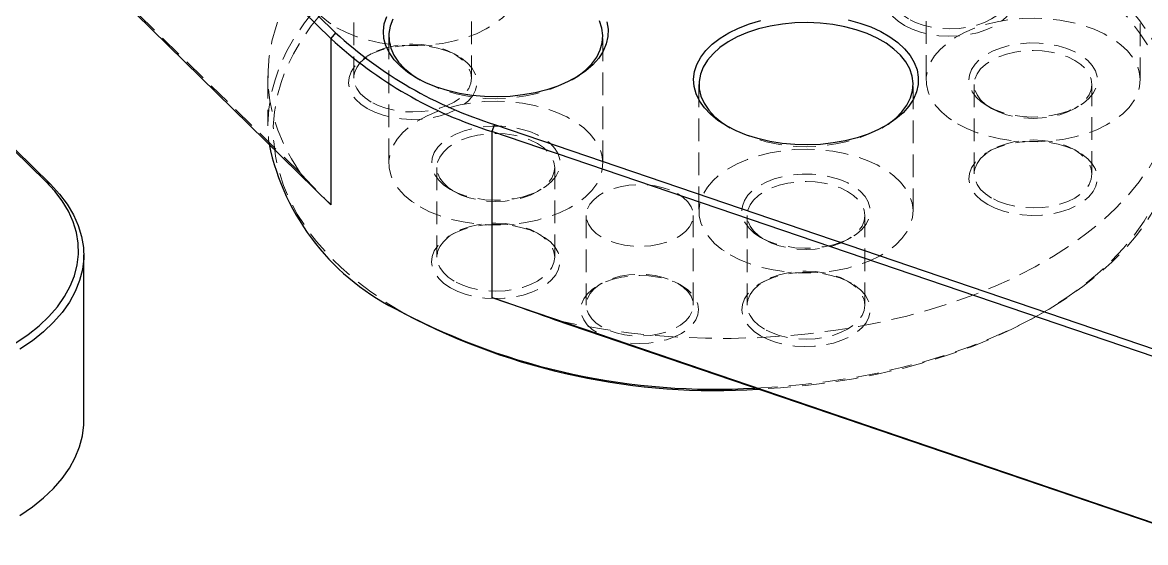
# Model space of a CAD drawing. Header units: millimetres. Extents: x 0 to 420, y -16 to 298.
# Drawn here: x 322.2 to 385.1, y 155.9 to 185.1 of the extents above; entities that cross this region are included whole.
import ezdxf

# ---------------------------------------------------------------- set-up
doc = ezdxf.new("R2010")
doc.units = ezdxf.units.MM
doc.linetypes.add('HIDDEN', pattern=[1.905, 1.27, -0.635])

msp = doc.modelspace()

# ---------------------------------------------------------------- linework, layer by layer
at = {"color": 7, "linetype": 'Continuous', "lineweight": 25}
for p, q in [((323.49548, 176.15178), (299.89151, 199.26386)), ((300.14994, 199.10686), (323.75391, 175.99477)), ((339.47931, 184.15412), (324.53013, 198.79178)), ((325.8551, 198.08038), (339.73774, 184.48704)), ((323.74333, 190.25361), (339.47931, 174.84556)), ((339.73774, 184.48704), (339.47931, 184.15412)), ((339.47931, 184.15412), (339.47931, 174.84556)), ((348.64729, 179.34367), (348.49492, 178.94952)), ((388.53057, 165.32324), (348.49492, 178.94952)), ((348.49492, 178.94952), (348.49492, 169.64096)), ((348.64729, 179.34367), (388.68293, 165.71739)), ((323.49548, 176.15178), (323.75391, 175.99477)), ((325.6246, 162.72813), (325.6246, 172.03669)), ((348.49492, 169.64096), (388.53057, 156.01468)), ((343.41162, 168.85238), (343.62379, 168.72986)), ((388.68293, 155.9189), (352.00686, 168.40174))]:
    msp.add_line(p, q, dxfattribs=at)
at = {"color": 7, "linetype": 'HIDDEN', "lineweight": 18}
for p, q in [((337.75702, 176.62799), (324.00176, 190.09661)), ((372.83244, 188.94105), (372.83244, 181.83715)), ((384.83244, 181.83715), (384.83244, 188.94105)), ((340.75911, 186.97106), (340.75911, 181.94933)), ((347.35911, 181.94933), (347.35911, 186.97106)), ((342.71785, 184.28282), (342.71785, 177.17891)), ((354.71785, 177.17891), (354.71785, 184.28282)), ((341.72528, 183.29619), (341.51311, 183.17366)), ((346.60511, 183.17366), (346.39294, 183.29619)), ((335.94577, 182.07696), (335.94577, 179.2599)), ((344.26236, 181.95651), (344.47452, 181.83399)), ((352.96118, 181.83399), (353.17335, 181.95651)), ((360.10452, 181.59338), (360.10452, 174.48948)), ((372.10452, 174.48948), (372.10452, 181.59338)), ((375.53244, 181.59219), (375.53244, 176.57046)), ((382.13244, 176.57046), (382.13244, 181.59219)), ((376.28644, 180.36785), (376.49861, 180.24533)), ((381.16627, 180.24533), (381.37844, 180.36785)), ((361.64902, 179.26708), (361.86119, 179.14456)), ((370.34785, 179.14456), (370.56001, 179.26708)), ((376.49861, 177.91732), (376.28644, 177.79479)), ((381.37844, 177.79479), (381.16627, 177.91732)), ((345.41785, 176.93395), (345.41785, 171.91222)), ((352.01785, 171.91222), (352.01785, 176.93395)), ((346.17185, 175.70962), (346.38402, 175.58709)), ((351.05168, 175.58709), (351.26385, 175.70962)), ((353.78703, 174.24451), (353.78703, 169.22279)), ((359.78703, 169.22279), (359.78703, 174.24451)), ((362.80452, 174.24451), (362.80452, 169.22279)), ((369.40452, 169.22279), (369.40452, 174.24451)), ((346.38402, 173.25908), (346.17185, 173.13656)), ((351.26385, 173.13656), (351.05168, 173.25908)), ((363.55852, 173.02018), (363.77069, 172.89766)), ((368.43835, 172.89766), (368.65052, 173.02018)), ((354.66537, 170.4472), (354.4532, 170.32468)), ((359.12086, 170.32468), (358.9087, 170.4472)), ((363.77069, 170.56964), (363.55852, 170.44712)), ((368.65052, 170.44712), (368.43835, 170.56964)), ((379.26776, 168.72986), (379.47993, 168.85238))]:
    msp.add_line(p, q, dxfattribs=at)
at = {"color": 7, "linetype": 'HIDDEN', "lineweight": 18, "flags": 128}
for points in [[(337.75702, 176.62799), (337.25932, 177.41323), (336.83964, 178.21352), (336.49936, 179.02627), (336.23955, 179.84887), (336.06108, 180.67865), (335.9645, 181.51294), (335.95013, 182.34906), (336.01802, 183.18429), (336.16795, 184.01596), (336.39943, 184.84136), (336.71172, 185.65785), (337.10381, 186.46279), (337.57444, 187.25357), (338.12208, 188.02766), (338.74497, 188.78254), (339.44111, 189.51579), (340.20823, 190.22504), (341.04388, 190.908), (341.94535, 191.56247), (342.90973, 192.18634), (343.93392, 192.77759), (345.0146, 193.33432), (346.1483, 193.85473), (347.33136, 194.33713), (348.55995, 194.77999), (349.83011, 195.18186), (351.13775, 195.54144), (352.47865, 195.85759), (353.84848, 196.12928), (355.24282, 196.35563), (356.65717, 196.53591), (358.08697, 196.66954), (359.52761, 196.75609), (360.97444, 196.79528), (362.42279, 196.78699), (363.86799, 196.73124), (365.30537, 196.6282), (366.7303, 196.47822), (368.13818, 196.28178), (369.52446, 196.03951), (370.88469, 195.75219)], [(363.24775, 164.57586), (364.50568, 164.64543), (365.93302, 164.76877), (367.34598, 164.93853), (368.74005, 165.15417), (370.11075, 165.415), (371.45369, 165.72017), (372.76457, 166.06872), (374.0392, 166.45952), (375.27349, 166.89132), (376.46348, 167.36275), (377.60536, 167.87228), (378.69548, 168.41829), (379.73035, 168.99903), (380.70664, 169.61264), (381.62124, 170.25716), (382.47121, 170.93051), (383.25382, 171.63054), (383.96658, 172.35501), (384.6072, 173.1016), (385.17363, 173.86792), (385.66404, 174.65151), (386.07688, 175.44986), (386.41082, 176.26042), (386.66479, 177.08058), (386.83797, 177.90773), (386.92982, 178.73921), (386.94003, 179.57235), (386.86858, 180.4045), (386.71569, 181.23297), (386.48185, 182.05513), (386.16781, 182.86833), (385.77458, 183.66998), (385.30342, 184.45749), (384.75584, 185.22836), (384.13358, 185.98011), (383.43866, 186.71033), (382.67328, 187.41669), (381.8399, 188.09692), (380.94119, 188.74884), (379.98004, 189.37036), (378.95951, 189.9595), (377.88289, 190.51436), (376.7536, 191.03317), (375.57529, 191.51427), (374.35171, 191.95612), (373.08679, 192.35729), (371.78458, 192.71651), (370.44926, 193.03262), (369.08509, 193.30462), (367.69645, 193.53162), (366.28779, 193.71291), (364.86361, 193.8479), (363.42849, 193.93617), (361.98702, 193.97742), (360.54382, 193.97152), (359.1035, 193.9185), (357.67069, 193.81852), (356.24997, 193.67191), (354.84589, 193.47913), (353.46295, 193.24081), (352.10559, 192.95769), (350.77814, 192.6307), (349.48487, 192.26088), (348.22991, 191.84941), (347.01729, 191.39762), (345.85088, 190.90694), (344.73443, 190.37896), (343.67151, 189.81536), (342.66553, 189.21794), (341.71971, 188.58863), (340.83707, 187.92943), (340.02045, 187.24246), (339.27247, 186.52993), (338.59551, 185.7941), (337.99174, 185.03734), (337.46311, 184.26208), (337.0113, 183.47079), (336.63776, 182.66601), (336.34369, 181.85033), (336.13003, 181.02634), (335.99746, 180.1967), (335.94641, 179.36405), (335.97705, 178.53108), (336.00631, 178.24619)], [(343.62668, 168.72819), (342.63847, 169.33223), (341.71161, 169.96784), (340.84911, 170.63297), (340.0538, 171.32544), (339.32826, 172.04299), (338.67487, 172.78328), (338.09575, 173.54389), (337.59279, 174.32236), (337.16764, 175.11612), (336.82167, 175.92261), (336.55603, 176.73918), (336.37157, 177.56317), (336.2689, 178.3919), (336.24834, 179.22267), (336.30998, 180.05275), (336.45361, 180.87945), (336.67875, 181.70007), (336.98468, 182.51193), (337.3704, 183.31238), (337.83464, 184.09882), (338.3759, 184.86867), (338.99241, 185.61943), (339.68216, 186.34865), (340.44289, 187.05394), (341.27214, 187.73302), (342.16718, 188.38365), (343.12511, 189.00373), (344.14279, 189.59123), (345.21692, 190.14423), (346.34398, 190.66093), (347.5203, 191.13964), (348.74204, 191.5788), (350.00521, 191.97699), (351.30571, 192.33289), (352.63928, 192.64535), (354.00157, 192.91335), (355.38815, 193.13602), (356.79448, 193.31263), (358.21599, 193.44261), (359.64803, 193.52552), (361.08593, 193.5611), (362.52501, 193.54924), (363.96057, 193.48996), (365.38792, 193.38348), (366.80242, 193.23012), (368.19944, 193.0304), (369.57444, 192.78497), (370.92292, 192.49462), (372.24049, 192.1603), (373.52285, 191.7831), (374.76582, 191.36426), (375.96533, 190.90513), (377.11749, 190.40722), (378.21853, 189.87216), (379.26487, 189.30168), (380.25308, 188.69764), (381.17994, 188.06202), (382.04243, 187.3969), (382.83775, 186.70443), (383.56329, 185.98688), (384.21668, 185.24659), (384.7958, 184.48597), (385.29876, 183.70751), (385.72391, 182.91374), (386.06988, 182.10726), (386.33552, 181.29069), (386.51998, 180.46669), (386.62265, 179.63796), (386.64321, 178.8072), (386.58157, 177.97712), (386.43794, 177.15042), (386.2128, 176.3298), (385.90687, 175.51794), (385.52115, 174.71749), (385.05691, 173.93105), (384.51565, 173.1612), (383.89914, 172.41044), (383.20939, 171.68122), (382.44866, 170.97593), (381.61941, 170.29685), (380.72437, 169.64621), (379.76644, 169.02614), (378.74876, 168.43864), (377.67463, 167.88564), (376.54757, 167.36894), (375.37125, 166.89023), (374.14951, 166.45107), (372.88634, 166.05288), (371.58584, 165.69698), (370.25227, 165.38452), (368.88998, 165.11651), (367.5034, 164.89384), (366.09707, 164.71724), (364.67556, 164.58726), (363.43357, 164.51261)], [(339.81647, 184.7668), (340.34804, 184.49431), (340.9317, 184.26003), (341.55927, 184.06724), (342.22193, 183.91866), (342.91038, 183.81637), (343.61495, 183.7618), (344.32576, 183.75572), (345.03283, 183.79821), (345.72622, 183.88868), (346.39622, 184.02586), (347.03341, 184.20783), (347.62884, 184.43202), (348.17416, 184.69529), (348.66172, 184.99395), (349.08467, 185.3238), (349.43707, 185.68022), (349.71397, 186.05819), (349.91149, 186.45242), (350.02686, 186.85736), (350.05845, 187.26735), (350.00583, 187.67661), (349.86972, 188.0794), (349.65205, 188.47008), (349.35587, 188.84315), (348.98533, 189.19338), (348.54564, 189.51585), (348.04296, 189.80604), (347.48436, 190.05986), (346.87768, 190.27377), (346.23144, 190.44476), (345.55469, 190.57042), (344.85696, 190.64899), (344.14802, 190.67937), (343.43783, 190.66113), (342.73637, 190.59453), (342.05348, 190.4805), (341.39873, 190.32065), (340.78134, 190.11721), (340.20996, 189.87305), (339.69261, 189.59159), (339.23656, 189.27678), (338.8482, 188.93304), (338.533, 188.5652), (338.29537, 188.17842), (338.13865, 187.77813), (338.06504, 187.36995), (338.07557, 186.95961), (338.1701, 186.55287), (338.3473, 186.15544), (338.60468, 185.77289), (338.93863, 185.41061), (339.34446, 185.07366), (339.81647, 184.7668)], [(371.62811, 184.89307), (372.04653, 184.68597), (372.5148, 184.51817), (373.02196, 184.3936), (373.55611, 184.31518), (374.10474, 184.28475), (374.65498, 184.30303), (375.19395, 184.36958), (375.709, 184.48284), (376.18806, 184.64017), (376.61991, 184.83786), (376.99442, 185.0713), (377.30282, 185.335), (377.53787, 185.62279), (377.69407, 185.92792), (377.76775, 186.24324), (377.7572, 186.56136), (377.66264, 186.87481), (377.48632, 187.17627), (377.23234, 187.45865), (376.90667, 187.71534), (376.51695, 187.94032), (376.0723, 188.12832), (375.58315, 188.27494), (375.06096, 188.37673), (374.51798, 188.43132), (373.96693, 188.43741), (373.42072, 188.39487), (372.89216, 188.3047), (372.39364, 188.16901), (371.93684, 187.99098), (371.53248, 187.77478), (371.19002, 187.52547), (370.91749, 187.24892), (370.72129, 186.95159), (370.60601, 186.64045), (370.57436, 186.3228), (370.62707, 186.00608), (370.76291, 185.69772), (370.97869, 185.40495), (371.26936, 185.13462), (371.62811, 184.89307)], [(371.84024, 185.2605), (371.50394, 185.48781), (371.23338, 185.74269), (371.03521, 186.01888), (370.91433, 186.30955), (370.8737, 186.60757), (370.91433, 186.90558), (371.03521, 187.19626), (371.23338, 187.47244), (371.50394, 187.72733), (371.84024, 187.95464), (372.23401, 188.14879), (372.67553, 188.30498), (373.15394, 188.41938), (373.65746, 188.48916), (374.1737, 188.51262), (374.68993, 188.48916), (375.19345, 188.41938), (375.67187, 188.30498), (376.11339, 188.14879), (376.50715, 187.95464), (376.84345, 187.72733), (377.11402, 187.47244), (377.31218, 187.19626), (377.43307, 186.90558), (377.4737, 186.60757), (377.43307, 186.30955), (377.31218, 186.01888), (377.11402, 185.74269), (376.84345, 185.48781), (376.50715, 185.2605), (376.11339, 185.06635), (375.67187, 184.91016), (375.19345, 184.79576), (374.68993, 184.72597), (374.1737, 184.70252), (373.65746, 184.72597), (373.15394, 184.79576), (372.67553, 184.91016), (372.23401, 185.06635), (371.84024, 185.2605)], [(352.00686, 168.40174), (353.36709, 168.11442), (354.75337, 167.87214), (356.16125, 167.6757), (357.58618, 167.52572), (359.02356, 167.42269), (360.46876, 167.36693), (361.91711, 167.35864), (363.36394, 167.39783), (364.80457, 167.48438), (366.23438, 167.61802), (367.64873, 167.7983), (369.04307, 168.02465), (370.4129, 168.29633), (371.7538, 168.61248), (373.06144, 168.97207), (374.3316, 169.37394), (375.56019, 169.81679), (376.74325, 170.2992), (377.87694, 170.8196), (378.95763, 171.37633), (379.98182, 171.96758), (380.9462, 172.59145), (381.84767, 173.24592), (382.68332, 173.92888), (383.45044, 174.63813), (384.14658, 175.37138), (384.76947, 176.12627), (385.31711, 176.90035), (385.78774, 177.69114), (386.17983, 178.49607), (386.49212, 179.31256), (386.7236, 180.13797), (386.87353, 180.96963), (386.94142, 181.80487), (386.92705, 182.64098), (386.83047, 183.47527), (386.652, 184.30506), (386.39219, 185.12765), (386.05191, 185.9404), (385.63223, 186.74069), (385.13453, 187.52593)], [(374.5898, 179.38793), (375.12137, 179.11544), (375.70503, 178.88116), (376.3326, 178.68837), (376.99526, 178.53979), (377.68371, 178.4375), (378.38828, 178.38293), (379.09909, 178.37685), (379.80616, 178.41934), (380.49955, 178.50981), (381.16955, 178.64699), (381.80674, 178.82896), (382.40217, 179.05315), (382.94749, 179.31642), (383.43505, 179.61508), (383.858, 179.94493), (384.21039, 180.30135), (384.4873, 180.67932), (384.68482, 181.07355), (384.80019, 181.47849), (384.83178, 181.88848), (384.77916, 182.29774), (384.64305, 182.70053), (384.42538, 183.09121), (384.1292, 183.46428), (383.75866, 183.81451), (383.31897, 184.13698), (382.81629, 184.42717), (382.25769, 184.68099), (381.65101, 184.8949), (381.00477, 185.06589), (380.32802, 185.19155), (379.63029, 185.27012), (378.92135, 185.3005), (378.21116, 185.28226), (377.5097, 185.21566), (376.8268, 185.10163), (376.17206, 184.94178), (375.55467, 184.73834), (374.98329, 184.49418), (374.46594, 184.21272), (374.00989, 183.89791), (373.62153, 183.55417), (373.30633, 183.18633), (373.0687, 182.79955), (372.91198, 182.39926), (372.83837, 181.99108), (372.8489, 181.58074), (372.94343, 181.174), (373.12063, 180.77657), (373.37801, 180.39402), (373.71196, 180.03174), (374.11779, 179.69479), (374.5898, 179.38793)], [(341.72566, 180.60226), (341.38935, 180.82957), (341.11879, 181.08446), (340.92062, 181.36064), (340.79974, 181.65132), (340.75911, 181.94933), (340.79974, 182.24735), (340.92062, 182.53802), (341.11879, 182.81421), (341.38935, 183.06909), (341.72566, 183.2964), (342.11942, 183.49055), (342.56094, 183.64674), (343.03935, 183.76114), (343.54288, 183.83093), (344.05911, 183.85438), (344.57534, 183.83093), (345.07887, 183.76114), (345.55728, 183.64674), (345.9988, 183.49055), (346.39256, 183.2964), (346.72887, 183.06909), (346.99943, 182.81421), (347.1976, 182.53802), (347.31848, 182.24735), (347.35911, 181.94933), (347.31848, 181.65132), (347.1976, 181.36064), (346.99943, 181.08446), (346.72887, 180.82957), (346.39256, 180.60226), (345.9988, 180.40811), (345.55728, 180.25192), (345.07887, 180.13752), (344.57534, 180.06774), (344.05911, 180.04428), (343.54288, 180.06774), (343.03935, 180.13752), (342.56094, 180.25192), (342.11942, 180.40811), (341.72566, 180.60226)], [(376.28686, 180.36761), (375.92811, 180.60916), (375.63743, 180.87949), (375.42165, 181.17226), (375.28581, 181.48062), (375.2331, 181.79734), (375.26476, 182.11499), (375.38004, 182.42613), (375.57624, 182.72346), (375.84876, 183.00002), (376.19122, 183.24932), (376.59559, 183.46552), (377.05238, 183.64355), (377.5509, 183.77925), (378.07946, 183.86942), (378.62567, 183.91195), (379.17672, 183.90586), (379.71971, 183.85128), (380.24189, 183.74948), (380.73104, 183.60287), (381.17569, 183.41486), (381.56542, 183.18988), (381.89108, 182.93319), (382.14506, 182.65081), (382.32139, 182.34936), (382.41594, 182.0359), (382.4265, 181.71778), (382.35281, 181.40246), (382.19661, 181.09733), (381.96156, 180.80954), (381.65316, 180.54584), (381.27865, 180.31241), (380.8468, 180.11471), (380.36774, 179.95738), (379.85269, 179.84412), (379.31373, 179.77757), (378.76348, 179.75929), (378.21485, 179.78972), (377.6807, 179.86814), (377.17354, 179.99271), (376.70527, 180.16051), (376.28686, 180.36761)], [(341.51353, 180.23483), (341.93194, 180.02773), (342.40021, 179.85993), (342.90737, 179.73536), (343.44152, 179.65694), (343.99015, 179.62651), (344.5404, 179.64479), (345.07936, 179.71134), (345.59441, 179.8246), (346.07347, 179.98193), (346.50532, 180.17963), (346.87983, 180.41306), (347.18823, 180.67676), (347.42328, 180.96455), (347.57948, 181.26968), (347.65317, 181.585), (347.64261, 181.90312), (347.54806, 182.21658), (347.37173, 182.51803), (347.11775, 182.80041), (346.79209, 183.0571), (346.40236, 183.28208), (345.95771, 183.47009), (345.46856, 183.6167), (344.94638, 183.7185), (344.40339, 183.77308), (343.85234, 183.77917), (343.30613, 183.73664), (342.77757, 183.64647), (342.27905, 183.51077), (341.82226, 183.33274), (341.41789, 183.11654), (341.07543, 182.86724), (340.80291, 182.59068), (340.60671, 182.29335), (340.49143, 181.98221), (340.45977, 181.66456), (340.51248, 181.34784), (340.64832, 181.03948), (340.8641, 180.74671), (341.15478, 180.47638), (341.51353, 180.23483)], [(376.49899, 180.24511), (376.89275, 180.05097), (377.33427, 179.89478), (377.81268, 179.78038), (378.31621, 179.71059), (378.83244, 179.68714), (379.34867, 179.71059), (379.8522, 179.78038), (380.33061, 179.89478), (380.77213, 180.05097), (381.16589, 180.24511), (381.5022, 180.47243), (381.77276, 180.72731), (381.97093, 181.00349), (382.09181, 181.29417), (382.13244, 181.59219), (382.09181, 181.8902), (381.97093, 182.18088), (381.77276, 182.45706), (381.5022, 182.71195), (381.16589, 182.93926), (380.77213, 183.1334), (380.33061, 183.2896), (379.8522, 183.404), (379.34867, 183.47378), (378.83244, 183.49724), (378.31621, 183.47378), (377.81268, 183.404), (377.33427, 183.2896), (376.89275, 183.1334), (376.49899, 182.93926), (376.16268, 182.71195), (375.89212, 182.45706), (375.69395, 182.18088), (375.57307, 181.8902), (375.53244, 181.59219), (375.57307, 181.29417), (375.69395, 181.00349), (375.89212, 180.72731), (376.16268, 180.47243), (376.49899, 180.24511)], [(344.47521, 174.72969), (345.00678, 174.4572), (345.59045, 174.22292), (346.21801, 174.03014), (346.88067, 173.88155), (347.56912, 173.77926), (348.27369, 173.72469), (348.9845, 173.71861), (349.69157, 173.7611), (350.38497, 173.85157), (351.05496, 173.98875), (351.69215, 174.17072), (352.28758, 174.39491), (352.83291, 174.65818), (353.32046, 174.95684), (353.74341, 175.28669), (354.09581, 175.64311), (354.37271, 176.02108), (354.57023, 176.41531), (354.6856, 176.82026), (354.71719, 177.23024), (354.66457, 177.6395), (354.52847, 178.04229), (354.31079, 178.43297), (354.01461, 178.80604), (353.64407, 179.15627), (353.20438, 179.47874), (352.70171, 179.76893), (352.14311, 180.02276), (351.53643, 180.23666), (350.89018, 180.40765), (350.21344, 180.53331), (349.5157, 180.61188), (348.80676, 180.64226), (348.09658, 180.62402), (347.39511, 180.55742), (346.71222, 180.44339), (346.05748, 180.28354), (345.44008, 180.0801), (344.8687, 179.83594), (344.35135, 179.55448), (343.8953, 179.23967), (343.50694, 178.89594), (343.19174, 178.5281), (342.95411, 178.14132), (342.79739, 177.74103), (342.72378, 177.33285), (342.73431, 176.9225), (342.82884, 176.51576), (343.00604, 176.11833), (343.26342, 175.73578), (343.59737, 175.3735), (344.0032, 175.03656), (344.47521, 174.72969)], [(346.17227, 175.70938), (345.81352, 175.95092), (345.52285, 176.22125), (345.30706, 176.51403), (345.17122, 176.82239), (345.11851, 177.1391), (345.15017, 177.45675), (345.26545, 177.76789), (345.46165, 178.06522), (345.73417, 178.34178), (346.07663, 178.59108), (346.481, 178.80728), (346.9378, 178.98531), (347.43632, 179.12101), (347.96487, 179.21118), (348.51108, 179.25372), (349.06213, 179.24762), (349.60512, 179.19304), (350.12731, 179.09125), (350.61646, 178.94463), (351.06111, 178.75663), (351.45083, 178.53164), (351.7765, 178.27495), (352.03047, 177.99257), (352.2068, 177.69112), (352.30135, 177.37766), (352.31191, 177.05954), (352.23823, 176.74423), (352.08203, 176.4391), (351.84697, 176.15131), (351.53858, 175.8876), (351.16407, 175.65417), (350.73222, 175.45647), (350.25315, 175.29915), (349.7381, 175.18588), (349.19914, 175.11933), (348.6489, 175.10106), (348.10027, 175.13149), (347.56611, 175.2099), (347.05896, 175.33447), (346.59068, 175.50228), (346.17227, 175.70938)], [(346.3844, 175.58688), (346.77816, 175.39273), (347.21968, 175.23654), (347.6981, 175.12214), (348.20162, 175.05235), (348.71785, 175.0289), (349.23409, 175.05235), (349.73761, 175.12214), (350.21602, 175.23654), (350.65754, 175.39273), (351.0513, 175.58688), (351.38761, 175.81419), (351.65817, 176.06907), (351.85634, 176.34526), (351.97722, 176.63593), (352.01785, 176.93395), (351.97722, 177.23196), (351.85634, 177.52264), (351.65817, 177.79882), (351.38761, 178.05371), (351.0513, 178.28102), (350.65754, 178.47517), (350.21602, 178.63136), (349.73761, 178.74576), (349.23409, 178.81554), (348.71785, 178.839), (348.20162, 178.81554), (347.6981, 178.74576), (347.21968, 178.63136), (346.77816, 178.47517), (346.3844, 178.28102), (346.0481, 178.05371), (345.77753, 177.79882), (345.57937, 177.52264), (345.45848, 177.23196), (345.41785, 176.93395), (345.45848, 176.63593), (345.57937, 176.34526), (345.77753, 176.06907), (346.0481, 175.81419), (346.3844, 175.58688)], [(376.28686, 174.85596), (376.70527, 174.64886), (377.17354, 174.48106), (377.6807, 174.35649), (378.21485, 174.27807), (378.76348, 174.24764), (379.31373, 174.26592), (379.85269, 174.33247), (380.36774, 174.44573), (380.8468, 174.60306), (381.27865, 174.80076), (381.65316, 175.03419), (381.96156, 175.29789), (382.19661, 175.58568), (382.35281, 175.89081), (382.4265, 176.20613), (382.41594, 176.52425), (382.32139, 176.83771), (382.14506, 177.13916), (381.89108, 177.42154), (381.56542, 177.67823), (381.17569, 177.90321), (380.73104, 178.09122), (380.24189, 178.23783), (379.71971, 178.33963), (379.17672, 178.39421), (378.62567, 178.4003), (378.07946, 178.35777), (377.5509, 178.2676), (377.05238, 178.1319), (376.59559, 177.95387), (376.19122, 177.73767), (375.84876, 177.48837), (375.57624, 177.21181), (375.38004, 176.91448), (375.26476, 176.60334), (375.2331, 176.28569), (375.28581, 175.96897), (375.42165, 175.66061), (375.63743, 175.36784), (375.92811, 175.09751), (376.28686, 174.85596)], [(376.49899, 175.22339), (376.16268, 175.4507), (375.89212, 175.70559), (375.69395, 175.98177), (375.57307, 176.27245), (375.53244, 176.57046), (375.57307, 176.86848), (375.69395, 177.15915), (375.89212, 177.43534), (376.16268, 177.69022), (376.49899, 177.91753), (376.89275, 178.11168), (377.33427, 178.26787), (377.81268, 178.38227), (378.31621, 178.45206), (378.83244, 178.47551), (379.34867, 178.45206), (379.8522, 178.38227), (380.33061, 178.26787), (380.77213, 178.11168), (381.16589, 177.91753), (381.5022, 177.69022), (381.77276, 177.43534), (381.97093, 177.15915), (382.09181, 176.86848), (382.13244, 176.57046), (382.09181, 176.27245), (381.97093, 175.98177), (381.77276, 175.70559), (381.5022, 175.4507), (381.16589, 175.22339), (380.77213, 175.02924), (380.33061, 174.87305), (379.8522, 174.75865), (379.34867, 174.68887), (378.83244, 174.66541), (378.31621, 174.68887), (377.81268, 174.75865), (377.33427, 174.87305), (376.89275, 175.02924), (376.49899, 175.22339)], [(361.86188, 172.04025), (362.39345, 171.76777), (362.97711, 171.53349), (363.60468, 171.3407), (364.26734, 171.19212), (364.95578, 171.08982), (365.66036, 171.03525), (366.37117, 171.02917), (367.07823, 171.07167), (367.77163, 171.16214), (368.44163, 171.29932), (369.07881, 171.48128), (369.67425, 171.70548), (370.21957, 171.96875), (370.70713, 172.26741), (371.13007, 172.59726), (371.48247, 172.95367), (371.75938, 173.33165), (371.9569, 173.72588), (372.07227, 174.13082), (372.10386, 174.5408), (372.05123, 174.95006), (371.91513, 175.35286), (371.69746, 175.74353), (371.40128, 176.1166), (371.03074, 176.46683), (370.59104, 176.78931), (370.08837, 177.07949), (369.52977, 177.33332), (368.92309, 177.54723), (368.27684, 177.71821), (367.6001, 177.84387), (366.90236, 177.92244), (366.19343, 177.95282), (365.48324, 177.93458), (364.78178, 177.86798), (364.09888, 177.75396), (363.44414, 177.5941), (362.82675, 177.39067), (362.25536, 177.14651), (361.73802, 176.86505), (361.28196, 176.55024), (360.89361, 176.2065), (360.57841, 175.83866), (360.34077, 175.45188), (360.18406, 175.05159), (360.11045, 174.64341), (360.12098, 174.23307), (360.21551, 173.82633), (360.39271, 173.42889), (360.65009, 173.04635), (360.98404, 172.68406), (361.38986, 172.34712), (361.86188, 172.04025)], [(363.55893, 173.01994), (363.20018, 173.26149), (362.90951, 173.53182), (362.69373, 173.82459), (362.55789, 174.13295), (362.50518, 174.44967), (362.53683, 174.76732), (362.65211, 175.07845), (362.84832, 175.37579), (363.12084, 175.65234), (363.4633, 175.90165), (363.86766, 176.11785), (364.32446, 176.29588), (364.82298, 176.43157), (365.35154, 176.52174), (365.89775, 176.56428), (366.4488, 176.55819), (366.99178, 176.5036), (367.51397, 176.40181), (368.00312, 176.25519), (368.44777, 176.06719), (368.8375, 175.84221), (369.16316, 175.58552), (369.41714, 175.30314), (369.59347, 175.00168), (369.68802, 174.68823), (369.69857, 174.37011), (369.62489, 174.05479), (369.46869, 173.74966), (369.23364, 173.46187), (368.92524, 173.19817), (368.55073, 172.96473), (368.11888, 172.76704), (367.63982, 172.60971), (367.12477, 172.49645), (366.5858, 172.4299), (366.03556, 172.41162), (365.48693, 172.44205), (364.95278, 172.52047), (364.44562, 172.64504), (363.97735, 172.81284), (363.55893, 173.01994)], [(358.90835, 175.46913), (359.22858, 175.25086), (359.4822, 175.00514), (359.66231, 174.73868), (359.76399, 174.45873), (359.78447, 174.17294), (359.72318, 173.88911), (359.58181, 173.61497), (359.36419, 173.358), (359.07628, 173.12521), (358.72593, 172.92296), (358.32269, 172.75675), (357.87756, 172.63113), (357.40268, 172.54951), (356.91101, 172.51413), (356.41595, 172.52595), (355.93102, 172.58465), (355.46944, 172.68862), (355.0438, 172.83504), (354.66571, 173.0199), (354.34549, 173.23817), (354.09186, 173.48389), (353.91175, 173.75035), (353.81007, 174.0303), (353.78959, 174.31608), (353.85088, 174.59992), (353.99226, 174.87406), (354.20987, 175.13103), (354.49778, 175.36382), (354.84813, 175.56607), (355.25138, 175.73228), (355.69651, 175.8579), (356.17139, 175.93952), (356.66306, 175.9749), (357.15811, 175.96308), (357.64304, 175.90438), (358.10462, 175.8004), (358.53026, 175.65399), (358.90835, 175.46913)], [(363.77107, 172.89744), (364.16483, 172.7033), (364.60635, 172.5471), (365.08476, 172.4327), (365.58828, 172.36292), (366.10452, 172.33946), (366.62075, 172.36292), (367.12427, 172.4327), (367.60269, 172.5471), (368.04421, 172.7033), (368.43797, 172.89744), (368.77427, 173.12475), (369.04484, 173.37964), (369.243, 173.65582), (369.36389, 173.9465), (369.40452, 174.24451), (369.36389, 174.54253), (369.243, 174.83321), (369.04484, 175.10939), (368.77427, 175.36427), (368.43797, 175.59159), (368.04421, 175.78573), (367.60269, 175.94193), (367.12427, 176.05632), (366.62075, 176.12611), (366.10452, 176.14956), (365.58828, 176.12611), (365.08476, 176.05632), (364.60635, 175.94193), (364.16483, 175.78573), (363.77107, 175.59159), (363.43476, 175.36427), (363.1642, 175.10939), (362.96603, 174.83321), (362.84515, 174.54253), (362.80452, 174.24451), (362.84515, 173.9465), (362.96603, 173.65582), (363.1642, 173.37964), (363.43476, 173.12475), (363.77107, 172.89744)], [(346.17227, 170.19773), (346.59068, 169.99063), (347.05896, 169.82282), (347.56611, 169.69825), (348.10027, 169.61983), (348.6489, 169.58941), (349.19914, 169.60768), (349.7381, 169.67423), (350.25315, 169.7875), (350.73222, 169.94482), (351.16407, 170.14252), (351.53858, 170.37595), (351.84697, 170.63966), (352.08203, 170.92745), (352.23823, 171.23258), (352.31191, 171.54789), (352.30135, 171.86601), (352.2068, 172.17947), (352.03047, 172.48092), (351.7765, 172.7633), (351.45083, 173.01999), (351.06111, 173.24498), (350.61646, 173.43298), (350.12731, 173.57959), (349.60512, 173.68139), (349.06213, 173.73597), (348.51108, 173.74207), (347.96487, 173.69953), (347.43632, 173.60936), (346.9378, 173.47366), (346.481, 173.29563), (346.07663, 173.07943), (345.73417, 172.83013), (345.46165, 172.55357), (345.26545, 172.25624), (345.15017, 171.9451), (345.11851, 171.62745), (345.17122, 171.31074), (345.30706, 171.00238), (345.52285, 170.7096), (345.81352, 170.43927), (346.17227, 170.19773)], [(346.3844, 170.56515), (346.0481, 170.79246), (345.77753, 171.04735), (345.57937, 171.32353), (345.45848, 171.61421), (345.41785, 171.91222), (345.45848, 172.21024), (345.57937, 172.50092), (345.77753, 172.7771), (346.0481, 173.03198), (346.3844, 173.2593), (346.77816, 173.45344), (347.21968, 173.60963), (347.6981, 173.72403), (348.20162, 173.79382), (348.71785, 173.81727), (349.23409, 173.79382), (349.73761, 173.72403), (350.21602, 173.60963), (350.65754, 173.45344), (351.0513, 173.2593), (351.38761, 173.03198), (351.65817, 172.7771), (351.85634, 172.50092), (351.97722, 172.21024), (352.01785, 171.91222), (351.97722, 171.61421), (351.85634, 171.32353), (351.65817, 171.04735), (351.38761, 170.79246), (351.0513, 170.56515), (350.65754, 170.37101), (350.21602, 170.21481), (349.73761, 170.10041), (349.23409, 170.03063), (348.71785, 170.00717), (348.20162, 170.03063), (347.6981, 170.10041), (347.21968, 170.21481), (346.77816, 170.37101), (346.3844, 170.56515)], [(354.45358, 167.63075), (354.84734, 167.43661), (355.28886, 167.28041), (355.76728, 167.16602), (356.2708, 167.09623), (356.78703, 167.07278), (357.30327, 167.09623), (357.80679, 167.16602), (358.2852, 167.28041), (358.72672, 167.43661), (359.12048, 167.63075), (359.45679, 167.85807), (359.72735, 168.11295), (359.92552, 168.38913), (360.0464, 168.67981), (360.08703, 168.97783), (360.0464, 169.27584), (359.92552, 169.56652), (359.72735, 169.8427), (359.45679, 170.09759), (359.12048, 170.3249), (358.72672, 170.51904), (358.2852, 170.67524), (357.80679, 170.78964), (357.30327, 170.85942), (356.78703, 170.88288), (356.2708, 170.85942), (355.76728, 170.78964), (355.28886, 170.67524), (354.84734, 170.51904), (354.45358, 170.3249), (354.11728, 170.09759), (353.84671, 169.8427), (353.64855, 169.56652), (353.52766, 169.27584), (353.48703, 168.97783), (353.52766, 168.67981), (353.64855, 168.38913), (353.84671, 168.11295), (354.11728, 167.85807), (354.45358, 167.63075)], [(354.66571, 167.99818), (354.34549, 168.21644), (354.09186, 168.46216), (353.91175, 168.72862), (353.81007, 169.00857), (353.78959, 169.29436), (353.85088, 169.57819), (353.99226, 169.85233), (354.20987, 170.1093), (354.49778, 170.34209), (354.84813, 170.54435), (355.25138, 170.71055), (355.69651, 170.83618), (356.17139, 170.91779), (356.66306, 170.95317), (357.15811, 170.94135), (357.64304, 170.88265), (358.10462, 170.77868), (358.53026, 170.63226), (358.90835, 170.4474), (359.22858, 170.22913), (359.4822, 169.98342), (359.66231, 169.71695), (359.76399, 169.43701), (359.78447, 169.15122), (359.72318, 168.86738), (359.58181, 168.59324), (359.36419, 168.33627), (359.07628, 168.10349), (358.72593, 167.90123), (358.32269, 167.73502), (357.87756, 167.6094), (357.40268, 167.52778), (356.91101, 167.4924), (356.41595, 167.50422), (355.93102, 167.56292), (355.46944, 167.6669), (355.0438, 167.81331), (354.66571, 167.99818)], [(363.55893, 167.50829), (363.97735, 167.30119), (364.44562, 167.13339), (364.95278, 167.00882), (365.48693, 166.9304), (366.03556, 166.89997), (366.5858, 166.91825), (367.12477, 166.9848), (367.63982, 167.09806), (368.11888, 167.25539), (368.55073, 167.45308), (368.92524, 167.68652), (369.23364, 167.95022), (369.46869, 168.23801), (369.62489, 168.54314), (369.69857, 168.85846), (369.68802, 169.17658), (369.59347, 169.49003), (369.41714, 169.79149), (369.16316, 170.07387), (368.8375, 170.33056), (368.44777, 170.55554), (368.00312, 170.74354), (367.51397, 170.89016), (366.99178, 170.99195), (366.4488, 171.04654), (365.89775, 171.05263), (365.35154, 171.01009), (364.82298, 170.91992), (364.32446, 170.78423), (363.86766, 170.6062), (363.4633, 170.38999), (363.12084, 170.14069), (362.84832, 169.86414), (362.65211, 169.5668), (362.53683, 169.25567), (362.50518, 168.93802), (362.55789, 168.6213), (362.69373, 168.31294), (362.90951, 168.02017), (363.20018, 167.74984), (363.55893, 167.50829)], [(363.77107, 167.87571), (363.43476, 168.10303), (363.1642, 168.35791), (362.96603, 168.6341), (362.84515, 168.92477), (362.80452, 169.22279), (362.84515, 169.5208), (362.96603, 169.81148), (363.1642, 170.08766), (363.43476, 170.34255), (363.77107, 170.56986), (364.16483, 170.76401), (364.60635, 170.9202), (365.08476, 171.0346), (365.58828, 171.10438), (366.10452, 171.12784), (366.62075, 171.10438), (367.12427, 171.0346), (367.60269, 170.9202), (368.04421, 170.76401), (368.43797, 170.56986), (368.77427, 170.34255), (369.04484, 170.08766), (369.243, 169.81148), (369.36389, 169.5208), (369.40452, 169.22279), (369.36389, 168.92477), (369.243, 168.6341), (369.04484, 168.35791), (368.77427, 168.10303), (368.43797, 167.87571), (368.04421, 167.68157), (367.60269, 167.52538), (367.12427, 167.41098), (366.62075, 167.34119), (366.10452, 167.31774), (365.58828, 167.34119), (365.08476, 167.41098), (364.60635, 167.52538), (364.16483, 167.68157), (363.77107, 167.87571)]]:
    msp.add_lwpolyline(points, dxfattribs=at)
at = {"color": 7, "linetype": 'Continuous', "lineweight": 25, "flags": 128}
for points in [[(344.26308, 181.95609), (343.78431, 182.26601), (343.36986, 182.6054), (343.02513, 182.96986), (342.75461, 183.35463), (342.56183, 183.7547), (342.4493, 184.16484), (342.41849, 184.57971), (342.46981, 184.99391), (342.60258, 185.40203)], [(342.95411, 185.24522), (342.79739, 184.84493), (342.72378, 184.43675), (342.73431, 184.02641), (342.82884, 183.61967), (343.00604, 183.22223), (343.26342, 182.83969), (343.59737, 182.4774), (344.0032, 182.14046), (344.37103, 181.89525)], [(354.94029, 185.09672), (355.01207, 184.68354), (355.0018, 184.26832), (354.90961, 183.85649), (354.7367, 183.45342), (354.48532, 183.06434), (354.15876, 182.69435), (353.76126, 182.34826), (353.29802, 182.03058), (352.77507, 181.74545), (352.19922, 181.4966), (351.57799, 181.28727), (350.91948, 181.12017), (350.23226, 180.99751), (349.5253, 180.92086), (348.80781, 180.89124), (348.08915, 180.90902), (347.37869, 180.97398), (346.68569, 181.08527), (346.01917, 181.24144), (345.38784, 181.44045), (344.79992, 181.67971), (344.26308, 181.95609)], [(353.06468, 181.89525), (353.32046, 182.06075), (353.74341, 182.3906), (354.09581, 182.74701), (354.37271, 183.12499), (354.57023, 183.51922), (354.6856, 183.92416), (354.71719, 184.33414), (354.66457, 184.7434), (354.52847, 185.1462)], [(361.64974, 179.26666), (361.17098, 179.57657), (360.75652, 179.91597), (360.41179, 180.28043), (360.14127, 180.6652), (359.94849, 181.06526), (359.83597, 181.4754), (359.80516, 181.89028), (359.85648, 182.30447), (359.98924, 182.71259), (360.20173, 183.10931), (360.49118, 183.48947), (360.8538, 183.8481), (361.28487, 184.18052), (361.77877, 184.48242), (362.32907, 184.74984), (362.92858, 184.97931), (363.5695, 185.16783)], [(368.4738, 185.20826), (369.12379, 185.03039), (369.73441, 184.81089), (370.29771, 184.55265), (370.80634, 184.25902), (371.25368, 183.93383), (371.6339, 183.58133), (371.94202, 183.2061), (372.17405, 182.81305), (372.32695, 182.40728), (372.39874, 181.9941), (372.38847, 181.57889), (372.29627, 181.16706), (372.12336, 180.76398), (371.87199, 180.37491), (371.54542, 180.00492), (371.14793, 179.65882), (370.68468, 179.34114), (370.16173, 179.05602), (369.58589, 178.80717), (368.96466, 178.59783), (368.30614, 178.43074), (367.61892, 178.30807), (366.91196, 178.23143), (366.19448, 178.2018), (365.47582, 178.21959), (364.76536, 178.28455), (364.07235, 178.39584), (363.40584, 178.552), (362.77451, 178.75101), (362.18659, 178.99027), (361.64974, 179.26666)], [(370.45134, 179.20582), (370.70713, 179.37131), (371.13007, 179.70116), (371.48247, 180.05758), (371.75938, 180.43555), (371.9569, 180.82978), (372.07227, 181.23473), (372.10386, 181.64471), (372.05123, 182.05397), (371.91513, 182.45676), (371.69746, 182.84744), (371.40128, 183.22051), (371.03074, 183.57074), (370.59104, 183.89321), (370.08837, 184.1834), (369.52977, 184.43723), (368.92309, 184.65113), (368.27684, 184.82212), (367.6001, 184.94778), (366.90236, 185.02635), (366.19343, 185.05673), (365.48324, 185.03849), (364.78178, 184.97189), (364.09888, 184.85786), (363.44414, 184.69801), (362.82675, 184.49457), (362.25536, 184.25041), (361.73802, 183.96895), (361.28196, 183.65414), (360.89361, 183.31041), (360.57841, 182.94257), (360.34077, 182.55579), (360.18406, 182.1555), (360.11045, 181.74732), (360.12098, 181.33697), (360.21551, 180.93023), (360.39271, 180.5328), (360.65009, 180.15025), (360.98404, 179.78797), (361.38986, 179.45103), (361.75769, 179.20582)], [(321.82369, 167.11283), (322.50727, 167.57613), (323.12462, 168.06945), (323.67181, 168.58963), (324.14535, 169.13336), (324.54221, 169.69717), (324.85987, 170.27747), (325.09631, 170.87055), (325.25, 171.47263), (325.31998, 172.07988), (325.30579, 172.6884), (325.20752, 173.29434), (325.02581, 173.89381), (324.76181, 174.48301), (324.41721, 175.05816), (323.9942, 175.6156), (323.49548, 176.15178)], [(323.75391, 175.99477), (324.26396, 175.44641), (324.69659, 174.8763), (325.04902, 174.28808), (325.31902, 173.68549), (325.50486, 173.07239), (325.60536, 172.45269), (325.61987, 171.83033), (325.5483, 171.20929), (325.39112, 170.59352), (325.14931, 169.98696), (324.82443, 169.39347), (324.41855, 168.81685), (323.93424, 168.26076), (323.37462, 167.72875), (322.74323, 167.22422), (322.04412, 166.75039)], [(322.04412, 157.44183), (322.74323, 157.91566), (323.37462, 158.42019), (323.93424, 158.95219), (324.41855, 159.50828), (324.82443, 160.08491), (325.14931, 160.67839), (325.39112, 161.28495), (325.5483, 161.90072), (325.61987, 162.52176), (325.6246, 162.72813)]]:
    msp.add_lwpolyline(points, dxfattribs=at)
at = {"color": 7, "linetype": 'Continuous', "lineweight": 25}
for centre, radius, start, end in [((355.69406, 201.83879), 23.57302, 227.3989667, 252.6064098), ((355.62559, 201.71243), 23.85365, 227.3989667, 252.6064098), ((349.18459, 181.01871), 13.46678, 191.8809471, 244.6298301), ((360.99505, 202.27015), 37.76154, 242.2531237, 273.4200575), ((361.02446, 201.83252), 37.39759, 242.2761033, 273.6934879)]:
    msp.add_arc(centre, radius, start, end, dxfattribs=at)
at = {"color": 7, "linetype": 'HIDDEN', "lineweight": 18}
for centre in [(348.71785, 189.87796), (366.10452, 187.18852)]:
    msp.add_arc(centre, 9.08947, 241.4303787, 298.5696213, dxfattribs=at)
msp.add_ellipse((361.44577, 161.50013), major_axis=(25.42392, -18.20302), ratio=0.10812995, start_param=3.59803153, end_param=3.75157531, dxfattribs=at)
at = {"color": 7, "linetype": 'Continuous', "lineweight": 25}
msp.add_ellipse((361.44577, 161.50013), major_axis=(25.47406, -10.70916), ratio=0.10738382, start_param=1.99508341, end_param=2.1486272, dxfattribs=at)

doc.saveas('drawing.dxf')
